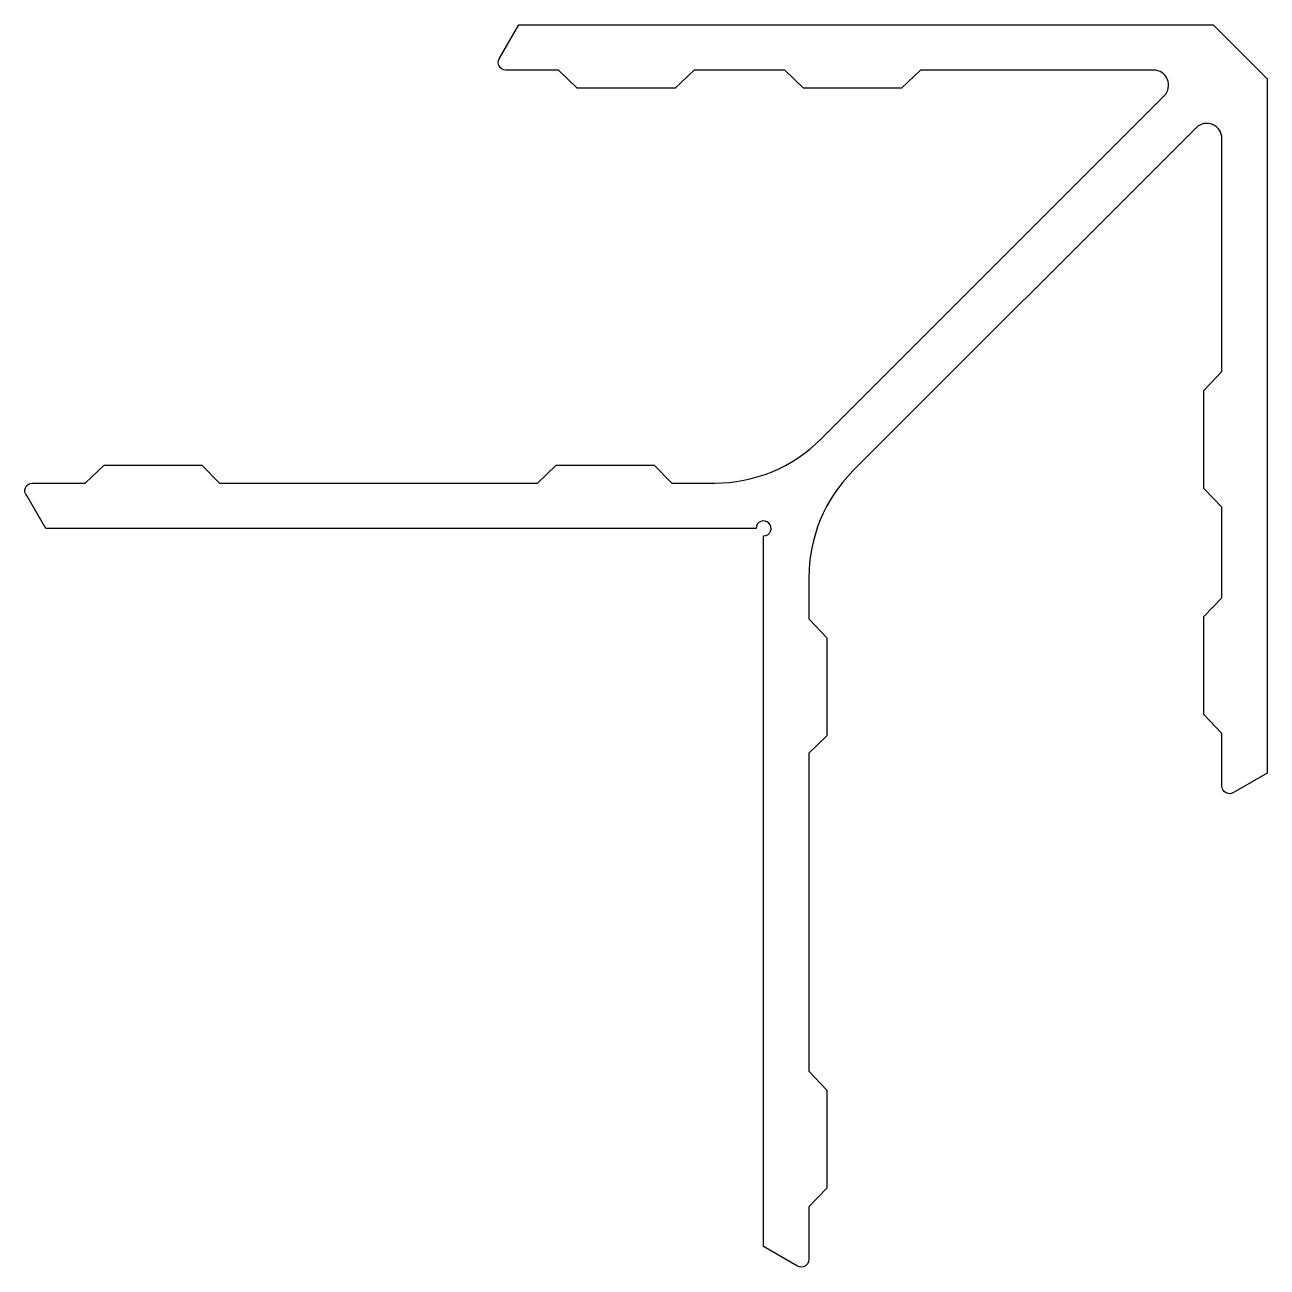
# Model space of a CAD drawing. Extents: x 332.3 to 414.7, y 160.1 to 242.5.
import ezdxf

# ---------------------------------------------------------------- set-up
doc = ezdxf.new("R2010")
doc.units = 0
doc.layers.add('ANA', color=220, linetype='CONTINUOUS')

msp = doc.modelspace()

# ---------------------------------------------------------------- linework, layer by layer
at = {"layer": 'ANA', "color": 0}
msp.add_lwpolyline([(381.343, 208.634, 2.414659), (380.843, 209.134), (333.728, 209.134), (332.488, 211.282, -0.666478), (332.843, 212.134), (336.35, 212.134), (337.593, 213.334), (344.093, 213.334), (345.252, 212.134), (366.35, 212.134), (367.593, 213.334), (374.093, 213.334), (375.252, 212.134), (378.079, 212.134, 0.198912), (385.15, 215.063), (407.914, 237.827, 0.668179), (407.207, 239.534), (391.743, 239.534), (390.493, 238.334), (383.993, 238.334), (382.743, 239.534), (376.728, 239.534), (375.485, 238.334), (368.985, 238.334), (367.743, 239.534), (364.243, 239.534, -0.577435), (363.81, 240.284), (365.109, 242.534), (411.157, 242.534), (414.743, 238.948), (414.743, 192.905), (412.544, 191.635, -0.619045), (411.743, 192.034), (411.743, 195.534), (410.543, 196.784), (410.543, 203.284), (411.743, 204.534), (411.743, 210.534), (410.543, 211.784), (410.543, 218.284), (411.743, 219.534), (411.743, 234.999, 0.668179), (410.036, 235.706), (387.272, 212.942, 0.198912), (384.343, 205.871), (384.343, 203.134), (385.543, 201.884), (385.543, 195.384), (384.343, 194.225), (384.343, 173.134), (385.543, 171.884), (385.543, 168.634), (385.543, 165.384), (384.343, 164.134), (384.343, 162), (384.343, 160.634, -0.580364), (383.589, 160.204), (381.343, 161.5), (381.343, 208.634)], format="xyb", close=True, dxfattribs=at)

doc.saveas('drawing.dxf')
